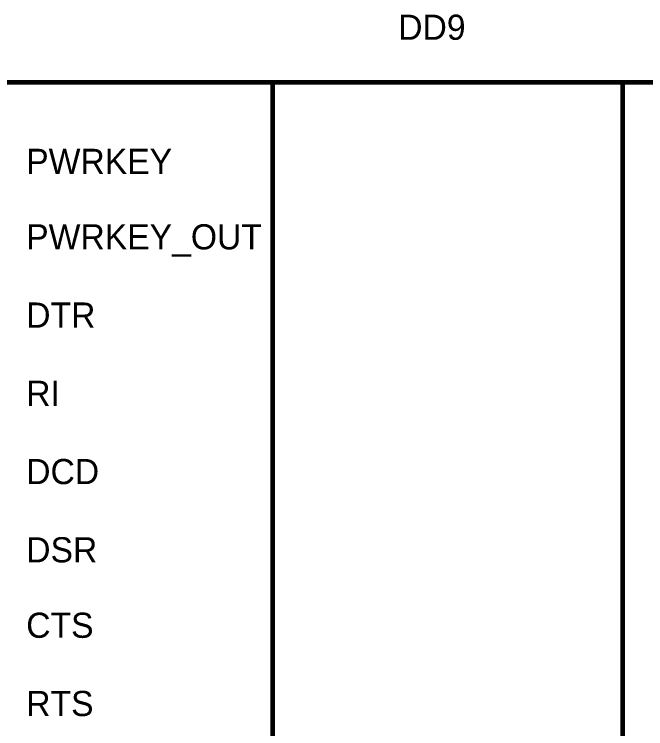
# Model space of a CAD drawing. Header units: millimetres. Extents: x 0 to 841, y 0 to 594.
# Drawn here: x 685.9 to 726.46, y 280.92 to 326.85 of the extents above; entities that cross this region are included whole.
import ezdxf

# ---------------------------------------------------------------- set-up
doc = ezdxf.new("R2010")
doc.units = ezdxf.units.MM
doc.layers.add('Sheet', color=255, linetype='Continuous')

msp = doc.modelspace()

# ---------------------------------------------------------------- linework, layer by layer
at = {"layer": 'Sheet', "const_width": 0.3}
msp.add_lwpolyline([(685.008, 322.469), (742.5, 322.469), (742.5, 147.467), (685.008, 147.467), (685.008, 322.469)], close=True, dxfattribs=at)
for points in [[(702.503, 322.491), (702.503, 147.489)], [(724.983, 322.491), (724.983, 147.489)]]:
    msp.add_lwpolyline(points, dxfattribs=at)

# ---------------------------------------------------------------- texts
at = {"layer": 'Sheet'}
for s, p in [('DD9', (710.565, 325.209)), ('PWRKEY', (686.67, 316.584)), ('PWRKEY_OUT', (686.67, 311.733)), ('DTR', (686.67, 306.702)), ('RI', (686.67, 301.672)), ('DCD', (686.67, 296.641)), ('DSR', (686.67, 291.61)), ('CTS', (686.67, 286.759)), ('RTS', (686.67, 281.728))]:
    msp.add_text(s, height=1.6171, dxfattribs=at).set_placement(p)

doc.saveas('drawing.dxf')
